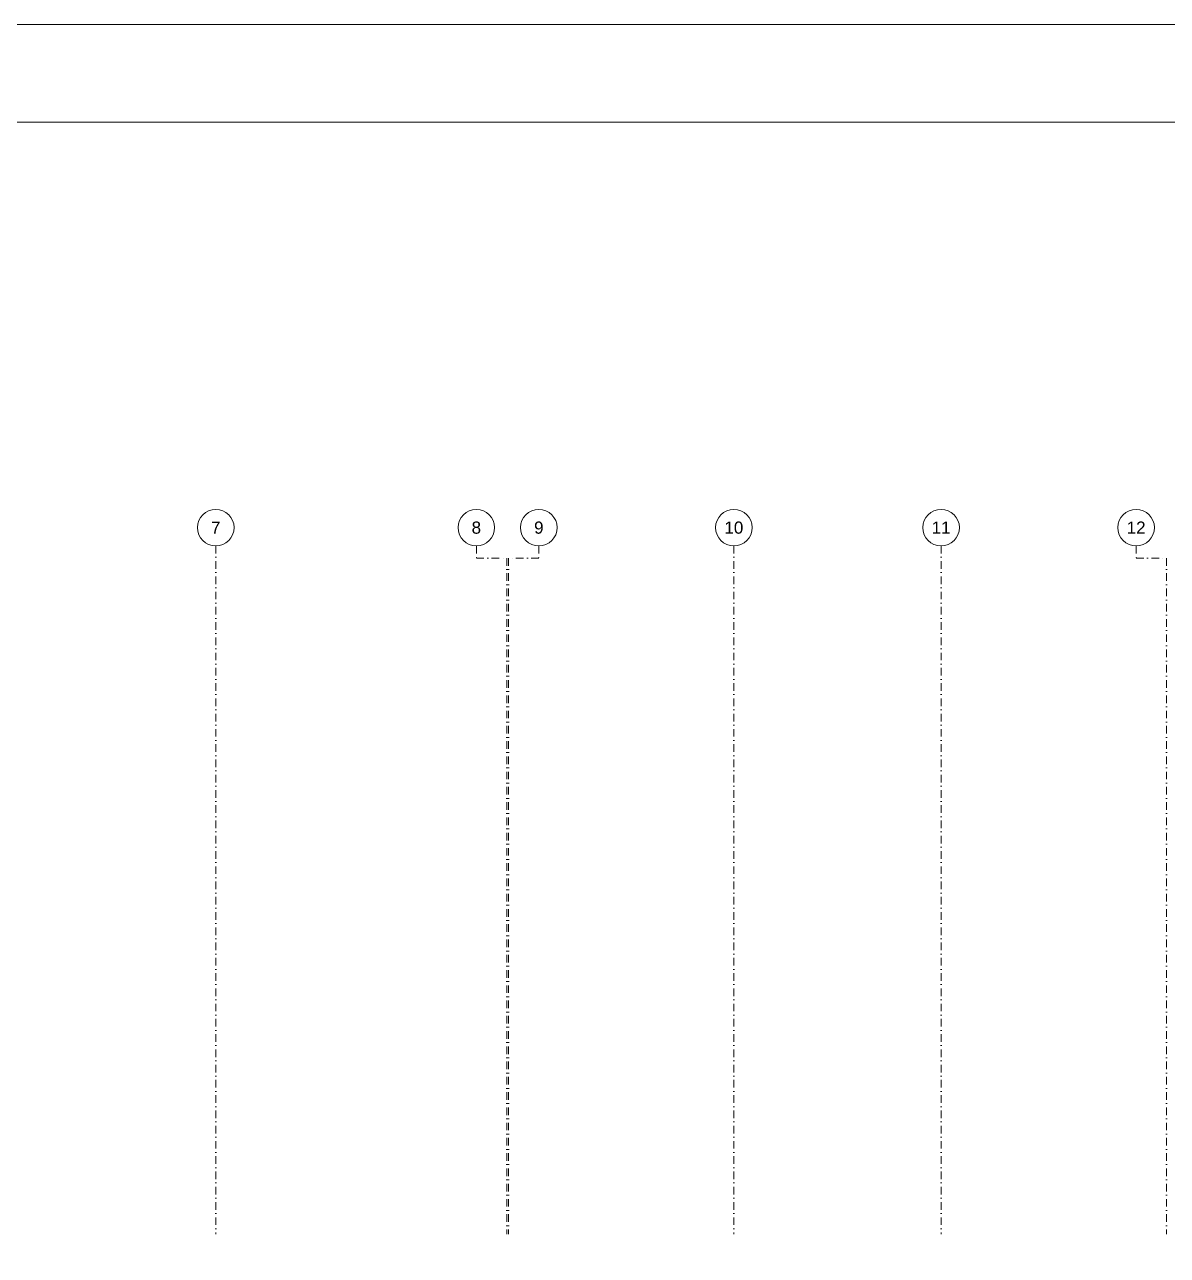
# Model space of a CAD drawing. Header units: metres. Extents: x -13933 to 152404, y -7861 to 21912.
# Drawn here: x 87915 to 91665, y 8561 to 12601 of the extents above; entities that cross this region are included whole.
import ezdxf
from ezdxf.enums import TextEntityAlignment as Align

# ---------------------------------------------------------------- set-up
doc = ezdxf.new("R2010")
doc.units = ezdxf.units.M
doc.header["$LTSCALE"] = 100
doc.header["$MEASUREMENT"] = 0
doc.linetypes.add('DASHDOT2', pattern=[0.5, 0.25, -0.125, 0, -0.125])
doc.layers.get('0').update_dxf_attribs({"color": 9, "lineweight": 9})
for name, color, linetype, lineweight in [('21', 9, 'Continuous', 9), ('24', 9, 'DASHDOT2', 9), ('40A', 9, 'Continuous', 9)]:
    doc.layers.add(name, color=color, linetype=linetype, lineweight=lineweight)
doc.styles.add('Arial', font='arial.ttf', dxfattribs={"height": 2.5})

# ---------------------------------------------------------------- blocks, each defined once
blk = doc.blocks.new('0_aks')
at = {"linetype": 'Continuous'}
blk.add_circle((0, 0), 3, dxfattribs=at)
at = {"style": 'Arial'}
blk.add_attdef('AKS', text='', height=2, dxfattribs=at).set_placement((0, 0), align=Align.MIDDLE_CENTER)
blk = doc.blocks.new('p-akslar_yeni')
at = {"layer": '24'}
for points in [[(10815, 2315.1), (10815, 55)], [(11670, 2315.1), (11670, 2275.1), (11770, 2275.1), (11770, 55)], [(11875, 2315.1), (11875, 2275.1), (11775, 2275.1), (11775, 55)], [(12515, 2315.1), (12515, 2315.1), (12515, 55)], [(13195, 2315.1), (13195, 55)], [(13835, 2315.1), (13835, 2275.1), (13935, 2275.1), (13935, 55)]]:
    blk.add_lwpolyline(points, dxfattribs=at)
at = {"layer": '21', "xscale": 20, "yscale": 20, "zscale": 20}
for p, values in [((10815, 2375.1), {'AKS': '7'}), ((11670, 2375.1), {'AKS': '8'}), ((11875, 2375.1), {'AKS': '9'}), ((12515, 2375.1), {'AKS': '10'}), ((13195, 2375.1), {'AKS': '11'}), ((13835, 2375.1), {'AKS': '12'})]:
    blk.add_blockref('0_aks', p, dxfattribs=at).add_auto_attribs(values)

msp = doc.modelspace()

# ---------------------------------------------------------------- linework, layer by layer
at = {"layer": '40A'}
for points in [[(102301.4, -4218.6), (74301.4, -4218.6), (74301.4, 12601.4), (102301.4, 12601.4)], [(74621.4, 12281.4), (100141.7, 12281.4), (100141.7, -3898.6), (74621.4, -3898.6)]]:
    msp.add_lwpolyline(points, close=True, dxfattribs=at)

# ---------------------------------------------------------------- block references
at = {"layer": '24'}
msp.add_blockref('p-akslar_yeni', (77727.2, 8575), dxfattribs=at)

doc.saveas('drawing.dxf')
